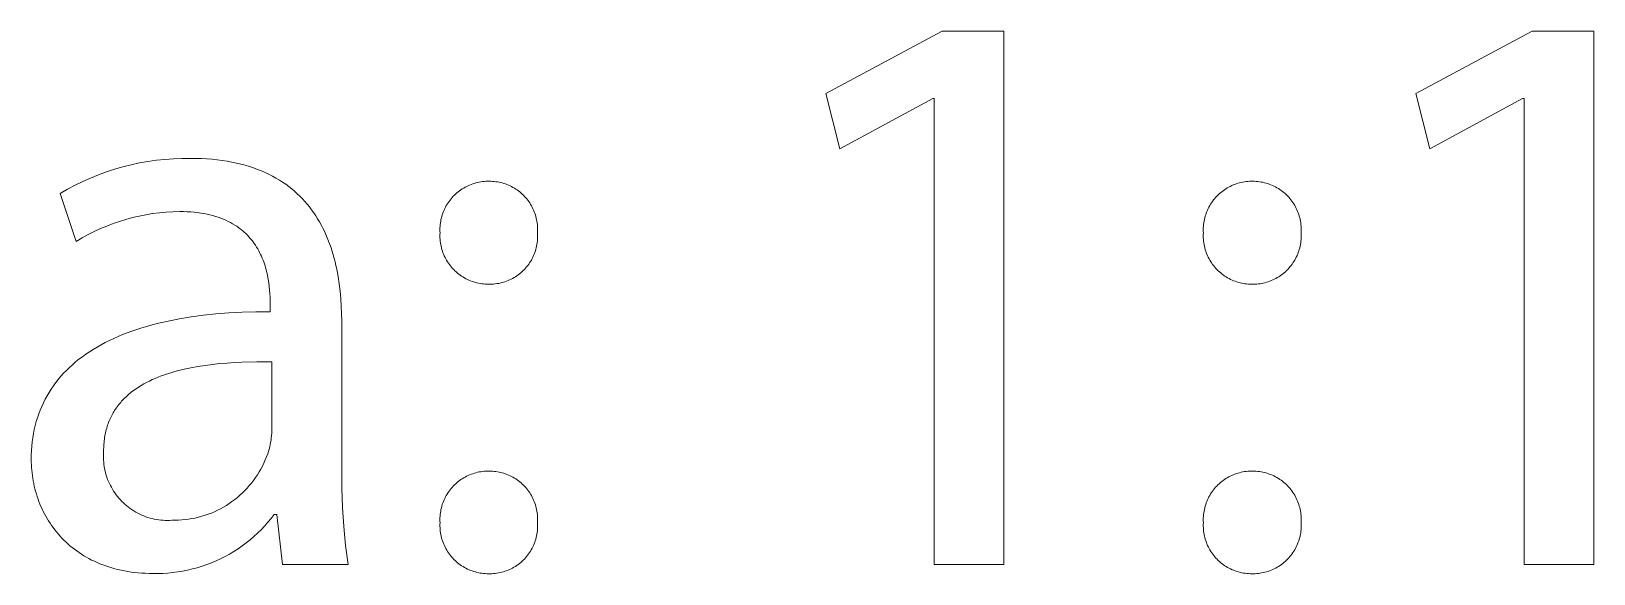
# Model space of a CAD drawing. Header units: millimetres. Extents: x 1102 to 5170, y 19 to 2862.
# Drawn here: x 4904.5 to 4982, y 195.6 to 222.5 of the extents above; entities that cross this region are included whole.
import ezdxf

# ---------------------------------------------------------------- set-up
doc = ezdxf.new("R2010")
doc.units = ezdxf.units.MM
doc.header["$MEASUREMENT"] = 0
doc.layers.add('Domyślny', color=7, linetype='Continuous', true_color=0x000000)

msp = doc.modelspace()

# ---------------------------------------------------------------- linework, layer by layer
at = {"layer": 'Domyślny', "color": 18, "lineweight": 15, "true_color": 0x000000}
for p, q in [((4943.891, 219.41), (4949.662, 222.499)), ((4949.662, 222.499), (4952.724, 222.499)), ((4952.724, 222.499), (4952.724, 196.029)), ((4973.155, 219.41), (4978.926, 222.499)), ((4978.926, 222.499), (4981.987, 222.499)), ((4981.987, 222.499), (4981.987, 196.029)), ((4944.582, 216.66), (4943.891, 219.41)), ((4973.846, 216.66), (4973.155, 219.41)), ((4949.188, 219.153), (4944.582, 216.66)), ((4949.269, 219.153), (4949.188, 219.153)), ((4949.269, 196.029), (4949.269, 219.153)), ((4978.452, 219.153), (4973.846, 216.66)), ((4978.533, 219.153), (4978.452, 219.153)), ((4978.533, 196.029), (4978.533, 219.153)), ((4908.196, 215.517), (4908.598, 215.649)), ((4908.598, 215.649), (4909.005, 215.767)), ((4909.005, 215.767), (4909.416, 215.87)), ((4909.416, 215.87), (4909.831, 215.96)), ((4909.831, 215.96), (4910.248, 216.034)), ((4910.248, 216.034), (4910.667, 216.095)), ((4910.667, 216.095), (4911.089, 216.14)), ((4911.089, 216.14), (4911.511, 216.171)), ((4911.511, 216.171), (4911.935, 216.187)), ((4911.935, 216.187), (4912.358, 216.189)), ((4912.358, 216.189), (4912.638, 216.186)), ((4912.638, 216.186), (4912.91, 216.177)), ((4912.91, 216.177), (4913.176, 216.162)), ((4913.176, 216.162), (4913.436, 216.142)), ((4913.436, 216.142), (4913.689, 216.116)), ((4913.689, 216.116), (4913.936, 216.084)), ((4913.936, 216.084), (4914.177, 216.047)), ((4914.177, 216.047), (4914.412, 216.004)), ((4914.412, 216.004), (4914.64, 215.957)), ((4914.64, 215.957), (4914.863, 215.904)), ((4914.863, 215.904), (4915.079, 215.846)), ((4915.079, 215.846), (4915.29, 215.783)), ((4915.29, 215.783), (4915.494, 215.715)), ((4915.494, 215.715), (4915.693, 215.643)), ((4915.693, 215.643), (4915.887, 215.566)), ((4915.887, 215.566), (4916.074, 215.484)), ((4906.263, 214.654), (4906.637, 214.853)), ((4906.637, 214.853), (4907.018, 215.039)), ((4907.018, 215.039), (4907.405, 215.212)), ((4907.405, 215.212), (4907.798, 215.372)), ((4907.798, 215.372), (4908.196, 215.517)), ((4916.074, 215.484), (4916.256, 215.398)), ((4916.256, 215.398), (4916.433, 215.307)), ((4916.433, 215.307), (4916.604, 215.212)), ((4916.604, 215.212), (4916.77, 215.113)), ((4916.77, 215.113), (4916.931, 215.01)), ((4916.931, 215.01), (4917.086, 214.903)), ((4917.086, 214.903), (4917.237, 214.792)), ((4917.237, 214.792), (4917.382, 214.677)), ((4925.917, 214.718), (4925.989, 214.759)), ((4925.989, 214.759), (4926.062, 214.797)), ((4926.062, 214.797), (4926.137, 214.833)), ((4926.137, 214.833), (4926.213, 214.867)), ((4926.213, 214.867), (4926.29, 214.897)), ((4926.29, 214.897), (4926.368, 214.925)), ((4926.368, 214.925), (4926.446, 214.95)), ((4926.446, 214.95), (4926.526, 214.973)), ((4926.526, 214.973), (4926.606, 214.993)), ((4926.606, 214.993), (4926.687, 215.01)), ((4926.687, 215.01), (4926.769, 215.024)), ((4926.769, 215.024), (4926.851, 215.035)), ((4926.851, 215.035), (4926.933, 215.044)), ((4926.933, 215.044), (4927.016, 215.05)), ((4927.016, 215.05), (4927.098, 215.052)), ((4927.098, 215.052), (4927.181, 215.052)), ((4927.181, 215.052), (4927.263, 215.052)), ((4927.263, 215.052), (4927.345, 215.048)), ((4927.345, 215.048), (4927.427, 215.042)), ((4927.427, 215.042), (4927.509, 215.032)), ((4927.509, 215.032), (4927.59, 215.02)), ((4927.59, 215.02), (4927.671, 215.005)), ((4927.671, 215.005), (4927.751, 214.988)), ((4927.751, 214.988), (4927.83, 214.967)), ((4927.83, 214.967), (4927.909, 214.944)), ((4927.909, 214.944), (4927.987, 214.919)), ((4927.987, 214.919), (4928.064, 214.89)), ((4928.064, 214.89), (4928.14, 214.859)), ((4928.14, 214.859), (4928.215, 214.825)), ((4928.215, 214.825), (4928.289, 214.789)), ((4928.289, 214.789), (4928.361, 214.75)), ((4928.361, 214.75), (4928.432, 214.709)), ((4963.801, 214.722), (4963.873, 214.763)), ((4963.873, 214.763), (4963.947, 214.801)), ((4963.947, 214.801), (4964.022, 214.837)), ((4964.022, 214.837), (4964.098, 214.87)), ((4964.098, 214.87), (4964.175, 214.9)), ((4964.175, 214.9), (4964.253, 214.928)), ((4964.253, 214.928), (4964.333, 214.953)), ((4964.333, 214.953), (4964.413, 214.975)), ((4964.413, 214.975), (4964.493, 214.995)), ((4964.493, 214.995), (4964.575, 215.012)), ((4964.575, 215.012), (4964.656, 215.026)), ((4964.656, 215.026), (4964.739, 215.037)), ((4964.739, 215.037), (4964.821, 215.045)), ((4964.821, 215.045), (4964.904, 215.05)), ((4964.904, 215.05), (4964.987, 215.053)), ((4964.987, 215.053), (4965.07, 215.052)), ((4965.07, 215.052), (4965.154, 215.051)), ((4965.154, 215.051), (4965.237, 215.047)), ((4965.237, 215.047), (4965.321, 215.039)), ((4965.321, 215.039), (4965.404, 215.029)), ((4965.404, 215.029), (4965.486, 215.016)), ((4965.486, 215.016), (4965.569, 215)), ((4965.569, 215), (4965.65, 214.982)), ((4965.65, 214.982), (4965.731, 214.96)), ((4965.731, 214.96), (4965.811, 214.936)), ((4965.811, 214.936), (4965.89, 214.908)), ((4965.89, 214.908), (4965.968, 214.879)), ((4965.968, 214.879), (4966.045, 214.846)), ((4966.045, 214.846), (4966.121, 214.811)), ((4966.121, 214.811), (4966.196, 214.773)), ((4966.196, 214.773), (4966.269, 214.732)), ((4905.897, 214.442), (4906.263, 214.654)), ((4906.696, 212.071), (4905.897, 214.442)), ((4917.382, 214.677), (4917.523, 214.559)), ((4917.523, 214.559), (4917.658, 214.437)), ((4917.658, 214.437), (4917.789, 214.312)), ((4917.789, 214.312), (4917.914, 214.183)), ((4917.914, 214.183), (4918.036, 214.051)), ((4918.036, 214.051), (4918.152, 213.915)), ((4925.097, 213.915), (4925.142, 213.984)), ((4925.142, 213.984), (4925.189, 214.052)), ((4925.189, 214.052), (4925.239, 214.119)), ((4925.239, 214.119), (4925.291, 214.183)), ((4925.291, 214.183), (4925.344, 214.246)), ((4925.344, 214.246), (4925.4, 214.307)), ((4925.4, 214.307), (4925.459, 214.366)), ((4925.459, 214.366), (4925.519, 214.423)), ((4925.519, 214.423), (4925.581, 214.478)), ((4925.581, 214.478), (4925.645, 214.53)), ((4925.645, 214.53), (4925.71, 214.581)), ((4925.71, 214.581), (4925.778, 214.629)), ((4925.778, 214.629), (4925.847, 214.675)), ((4925.847, 214.675), (4925.917, 214.718)), ((4928.432, 214.709), (4928.501, 214.666)), ((4928.501, 214.666), (4928.569, 214.62)), ((4928.569, 214.62), (4928.636, 214.571)), ((4928.636, 214.571), (4928.7, 214.521)), ((4928.7, 214.521), (4928.763, 214.468)), ((4928.763, 214.468), (4928.824, 214.413)), ((4928.824, 214.413), (4928.884, 214.356)), ((4928.884, 214.356), (4928.941, 214.297)), ((4928.941, 214.297), (4928.996, 214.236)), ((4928.996, 214.236), (4929.049, 214.174)), ((4929.049, 214.174), (4929.099, 214.109)), ((4929.099, 214.109), (4929.148, 214.043)), ((4929.148, 214.043), (4929.194, 213.975)), ((4929.194, 213.975), (4929.238, 213.906)), ((4962.976, 213.918), (4963.022, 213.988)), ((4963.022, 213.988), (4963.069, 214.056)), ((4963.069, 214.056), (4963.119, 214.123)), ((4963.119, 214.123), (4963.171, 214.187)), ((4963.171, 214.187), (4963.225, 214.25)), ((4963.225, 214.25), (4963.281, 214.311)), ((4963.281, 214.311), (4963.34, 214.37)), ((4963.34, 214.37), (4963.4, 214.427)), ((4963.4, 214.427), (4963.463, 214.482)), ((4963.463, 214.482), (4963.527, 214.535)), ((4963.527, 214.535), (4963.593, 214.585)), ((4963.593, 214.585), (4963.661, 214.633)), ((4963.661, 214.633), (4963.73, 214.679)), ((4963.73, 214.679), (4963.801, 214.722)), ((4966.269, 214.732), (4966.341, 214.689)), ((4966.341, 214.689), (4966.411, 214.644)), ((4966.411, 214.644), (4966.48, 214.596)), ((4966.48, 214.596), (4966.546, 214.546)), ((4966.546, 214.546), (4966.612, 214.493)), ((4966.612, 214.493), (4966.675, 214.439)), ((4966.675, 214.439), (4966.736, 214.382)), ((4966.736, 214.382), (4966.795, 214.323)), ((4966.795, 214.323), (4966.853, 214.262)), ((4966.853, 214.262), (4966.908, 214.199)), ((4966.908, 214.199), (4966.96, 214.134)), ((4966.96, 214.134), (4967.011, 214.067)), ((4967.011, 214.067), (4967.059, 213.998)), ((4967.059, 213.998), (4967.105, 213.928)), ((4909.488, 213.25), (4909.161, 213.162)), ((4909.817, 213.327), (4909.488, 213.25)), ((4910.149, 213.392), (4909.817, 213.327)), ((4910.483, 213.446), (4910.149, 213.392)), ((4910.818, 213.489), (4910.483, 213.446)), ((4911.155, 213.52), (4910.818, 213.489)), ((4911.492, 213.539), (4911.155, 213.52)), ((4911.83, 213.547), (4911.492, 213.539)), ((4912.017, 213.545), (4911.83, 213.547)), ((4912.198, 213.539), (4912.017, 213.545)), ((4912.374, 213.528), (4912.198, 213.539)), ((4912.546, 213.514), (4912.374, 213.528)), ((4912.712, 213.496), (4912.546, 213.514)), ((4912.873, 213.473), (4912.712, 213.496)), ((4913.03, 213.448), (4912.873, 213.473)), ((4913.182, 213.418), (4913.03, 213.448)), ((4913.329, 213.385), (4913.182, 213.418)), ((4913.471, 213.348), (4913.329, 213.385)), ((4913.609, 213.309), (4913.471, 213.348)), ((4913.743, 213.265), (4913.609, 213.309)), ((4913.872, 213.219), (4913.743, 213.265)), ((4913.997, 213.17), (4913.872, 213.219)), ((4918.152, 213.915), (4918.264, 213.777)), ((4918.264, 213.777), (4918.371, 213.635)), ((4918.371, 213.635), (4918.475, 213.491)), ((4918.475, 213.491), (4918.573, 213.344)), ((4918.573, 213.344), (4918.668, 213.194)), ((4924.79, 213.151), (4924.809, 213.231)), ((4924.809, 213.231), (4924.83, 213.311)), ((4924.83, 213.311), (4924.855, 213.39)), ((4924.855, 213.39), (4924.881, 213.469)), ((4924.881, 213.469), (4924.911, 213.546)), ((4924.911, 213.546), (4924.943, 213.622)), ((4924.943, 213.622), (4924.978, 213.697)), ((4924.978, 213.697), (4925.015, 213.771)), ((4925.015, 213.771), (4925.055, 213.844)), ((4925.055, 213.844), (4925.097, 213.915)), ((4929.238, 213.906), (4929.279, 213.835)), ((4929.279, 213.835), (4929.318, 213.763)), ((4929.318, 213.763), (4929.355, 213.689)), ((4929.355, 213.689), (4929.389, 213.614)), ((4929.389, 213.614), (4929.42, 213.538)), ((4929.42, 213.538), (4929.449, 213.462)), ((4929.449, 213.462), (4929.475, 213.384)), ((4929.475, 213.384), (4929.498, 213.305)), ((4929.498, 213.305), (4929.519, 213.226)), ((4929.519, 213.226), (4929.537, 213.145)), ((4962.667, 213.152), (4962.686, 213.233)), ((4962.686, 213.233), (4962.707, 213.314)), ((4962.707, 213.314), (4962.732, 213.393)), ((4962.732, 213.393), (4962.759, 213.471)), ((4962.759, 213.471), (4962.789, 213.549)), ((4962.789, 213.549), (4962.821, 213.625)), ((4962.821, 213.625), (4962.856, 213.701)), ((4962.856, 213.701), (4962.894, 213.775)), ((4962.894, 213.775), (4962.934, 213.847)), ((4962.934, 213.847), (4962.976, 213.918)), ((4967.105, 213.928), (4967.148, 213.857)), ((4967.148, 213.857), (4967.189, 213.784)), ((4967.189, 213.784), (4967.227, 213.709)), ((4967.227, 213.709), (4967.263, 213.634)), ((4967.263, 213.634), (4967.296, 213.557)), ((4967.296, 213.557), (4967.326, 213.479)), ((4967.326, 213.479), (4967.353, 213.4)), ((4967.353, 213.4), (4967.378, 213.32)), ((4967.378, 213.32), (4967.4, 213.239)), ((4967.4, 213.239), (4967.419, 213.158)), ((4907.585, 212.559), (4907.283, 212.406)), ((4907.891, 212.701), (4907.585, 212.559)), ((4908.203, 212.832), (4907.891, 212.701)), ((4908.518, 212.953), (4908.203, 212.832)), ((4908.838, 213.063), (4908.518, 212.953)), ((4909.161, 213.162), (4908.838, 213.063)), ((4914.117, 213.118), (4913.997, 213.17)), ((4914.234, 213.063), (4914.117, 213.118)), ((4914.346, 213.005), (4914.234, 213.063)), ((4914.454, 212.944), (4914.346, 213.005)), ((4914.559, 212.881), (4914.454, 212.944)), ((4914.659, 212.816), (4914.559, 212.881)), ((4914.755, 212.748), (4914.659, 212.816)), ((4914.848, 212.678), (4914.755, 212.748)), ((4914.937, 212.606), (4914.848, 212.678)), ((4915.023, 212.532), (4914.937, 212.606)), ((4915.105, 212.455), (4915.023, 212.532)), ((4915.183, 212.377), (4915.105, 212.455)), ((4918.668, 213.194), (4918.758, 213.042)), ((4918.758, 213.042), (4918.844, 212.887)), ((4918.844, 212.887), (4918.926, 212.73)), ((4918.926, 212.73), (4919.004, 212.57)), ((4919.004, 212.57), (4919.078, 212.408)), ((4924.738, 212.658), (4924.739, 212.74)), ((4924.739, 212.575), (4924.738, 212.658)), ((4924.739, 212.74), (4924.744, 212.823)), ((4924.743, 212.492), (4924.739, 212.575)), ((4924.739, 212.409), (4924.743, 212.492)), ((4924.744, 212.823), (4924.751, 212.905)), ((4924.751, 212.905), (4924.761, 212.988)), ((4924.761, 212.988), (4924.775, 213.069)), ((4924.775, 213.069), (4924.79, 213.151)), ((4929.537, 213.145), (4929.552, 213.065)), ((4929.552, 213.065), (4929.564, 212.984)), ((4929.564, 212.984), (4929.574, 212.902)), ((4929.574, 212.902), (4929.58, 212.82)), ((4929.584, 212.574), (4929.579, 212.492)), ((4929.579, 212.492), (4929.584, 212.41)), ((4929.58, 212.82), (4929.584, 212.738)), ((4929.584, 212.738), (4929.585, 212.656)), ((4929.585, 212.656), (4929.584, 212.574)), ((4962.613, 212.658), (4962.615, 212.741)), ((4962.614, 212.575), (4962.613, 212.658)), ((4962.618, 212.492), (4962.614, 212.575)), ((4962.614, 212.409), (4962.618, 212.492)), ((4962.615, 212.741), (4962.62, 212.824)), ((4962.62, 212.824), (4962.627, 212.907)), ((4962.627, 212.907), (4962.638, 212.989)), ((4962.638, 212.989), (4962.651, 213.071)), ((4962.651, 213.071), (4962.667, 213.152)), ((4967.419, 213.158), (4967.435, 213.075)), ((4967.435, 213.075), (4967.449, 212.993)), ((4967.449, 212.993), (4967.459, 212.91)), ((4967.459, 212.91), (4967.467, 212.827)), ((4967.467, 212.827), (4967.471, 212.743)), ((4967.472, 212.576), (4967.468, 212.492)), ((4967.468, 212.492), (4967.472, 212.409)), ((4967.471, 212.743), (4967.473, 212.659)), ((4967.473, 212.659), (4967.472, 212.576)), ((4906.986, 212.244), (4906.696, 212.071)), ((4907.283, 212.406), (4906.986, 212.244)), ((4915.259, 212.297), (4915.183, 212.377)), ((4915.33, 212.216), (4915.259, 212.297)), ((4915.399, 212.132), (4915.33, 212.216)), ((4915.464, 212.048), (4915.399, 212.132)), ((4915.527, 211.962), (4915.464, 212.048)), ((4915.586, 211.874), (4915.527, 211.962)), ((4915.642, 211.786), (4915.586, 211.874)), ((4915.696, 211.696), (4915.642, 211.786)), ((4915.746, 211.606), (4915.696, 211.696)), ((4919.078, 212.408), (4919.148, 212.244)), ((4919.148, 212.244), (4919.215, 212.078)), ((4919.215, 212.078), (4919.278, 211.91)), ((4919.278, 211.91), (4919.337, 211.741)), ((4919.337, 211.741), (4919.392, 211.569)), ((4924.738, 212.325), (4924.739, 212.409)), ((4924.741, 212.241), (4924.738, 212.325)), ((4924.746, 212.158), (4924.741, 212.241)), ((4924.754, 212.074), (4924.746, 212.158)), ((4924.765, 211.992), (4924.754, 212.074)), ((4924.778, 211.909), (4924.765, 211.992)), ((4924.795, 211.827), (4924.778, 211.909)), ((4924.815, 211.746), (4924.795, 211.827)), ((4924.837, 211.665), (4924.815, 211.746)), ((4924.862, 211.585), (4924.837, 211.665)), ((4929.497, 211.675), (4929.473, 211.596)), ((4929.518, 211.755), (4929.497, 211.675)), ((4929.536, 211.836), (4929.518, 211.755)), ((4929.551, 211.917), (4929.536, 211.836)), ((4929.564, 211.998), (4929.551, 211.917)), ((4929.574, 212.08), (4929.564, 211.998)), ((4929.58, 212.162), (4929.574, 212.08)), ((4929.584, 212.245), (4929.58, 212.162)), ((4929.584, 212.41), (4929.585, 212.327)), ((4929.585, 212.327), (4929.584, 212.245)), ((4962.614, 212.325), (4962.614, 212.409)), ((4962.616, 212.242), (4962.614, 212.325)), ((4962.621, 212.159), (4962.616, 212.242)), ((4962.628, 212.076), (4962.621, 212.159)), ((4962.639, 211.993), (4962.628, 212.076)), ((4962.653, 211.911), (4962.639, 211.993)), ((4962.669, 211.829), (4962.653, 211.911)), ((4962.689, 211.748), (4962.669, 211.829)), ((4962.711, 211.667), (4962.689, 211.748)), ((4962.736, 211.588), (4962.711, 211.667)), ((4967.379, 211.673), (4967.354, 211.593)), ((4967.4, 211.753), (4967.379, 211.673)), ((4967.419, 211.833), (4967.4, 211.753)), ((4967.435, 211.914), (4967.419, 211.833)), ((4967.448, 211.996), (4967.435, 211.914)), ((4967.459, 212.078), (4967.448, 211.996)), ((4967.466, 212.161), (4967.459, 212.078)), ((4967.471, 212.244), (4967.466, 212.161)), ((4967.473, 212.327), (4967.471, 212.244)), ((4967.472, 212.409), (4967.473, 212.327)), ((4915.794, 211.514), (4915.746, 211.606)), ((4915.839, 211.422), (4915.794, 211.514)), ((4915.882, 211.329), (4915.839, 211.422)), ((4915.922, 211.235), (4915.882, 211.329)), ((4915.96, 211.141), (4915.922, 211.235)), ((4915.995, 211.046), (4915.96, 211.141)), ((4916.028, 210.952), (4915.995, 211.046)), ((4916.059, 210.857), (4916.028, 210.952)), ((4919.392, 211.569), (4919.444, 211.396)), ((4919.444, 211.396), (4919.493, 211.222)), ((4919.493, 211.222), (4919.538, 211.046)), ((4919.538, 211.046), (4919.58, 210.868)), ((4924.89, 211.506), (4924.862, 211.585)), ((4924.92, 211.428), (4924.89, 211.506)), ((4924.954, 211.352), (4924.92, 211.428)), ((4924.99, 211.276), (4924.954, 211.352)), ((4925.028, 211.202), (4924.99, 211.276)), ((4925.069, 211.129), (4925.028, 211.202)), ((4925.113, 211.058), (4925.069, 211.129)), ((4925.159, 210.988), (4925.113, 211.058)), ((4925.208, 210.92), (4925.159, 210.988)), ((4925.259, 210.853), (4925.208, 210.92)), ((4929.142, 210.935), (4929.092, 210.869)), ((4929.188, 211.003), (4929.142, 210.935)), ((4929.233, 211.073), (4929.188, 211.003)), ((4929.275, 211.144), (4929.233, 211.073)), ((4929.315, 211.216), (4929.275, 211.144)), ((4929.352, 211.29), (4929.315, 211.216)), ((4929.386, 211.365), (4929.352, 211.29)), ((4929.418, 211.441), (4929.386, 211.365)), ((4929.447, 211.518), (4929.418, 211.441)), ((4929.473, 211.596), (4929.447, 211.518)), ((4962.763, 211.509), (4962.736, 211.588)), ((4962.794, 211.431), (4962.763, 211.509)), ((4962.827, 211.355), (4962.794, 211.431)), ((4962.862, 211.279), (4962.827, 211.355)), ((4962.901, 211.205), (4962.862, 211.279)), ((4962.941, 211.133), (4962.901, 211.205)), ((4962.985, 211.061), (4962.941, 211.133)), ((4963.031, 210.992), (4962.985, 211.061)), ((4963.079, 210.924), (4963.031, 210.992)), ((4963.129, 210.857), (4963.079, 210.924)), ((4967.016, 210.932), (4966.966, 210.866)), ((4967.064, 211), (4967.016, 210.932)), ((4967.109, 211.069), (4967.064, 211)), ((4967.152, 211.14), (4967.109, 211.069)), ((4967.192, 211.213), (4967.152, 211.14)), ((4967.23, 211.286), (4967.192, 211.213)), ((4967.265, 211.362), (4967.23, 211.286)), ((4967.297, 211.438), (4967.265, 211.362)), ((4967.327, 211.515), (4967.297, 211.438)), ((4967.354, 211.593), (4967.327, 211.515)), ((4916.087, 210.761), (4916.059, 210.857)), ((4916.114, 210.666), (4916.087, 210.761)), ((4916.138, 210.571), (4916.114, 210.666)), ((4916.161, 210.476), (4916.138, 210.571)), ((4916.181, 210.381), (4916.161, 210.476)), ((4916.217, 210.193), (4916.181, 210.381)), ((4916.246, 210.007), (4916.217, 210.193)), ((4919.58, 210.868), (4919.619, 210.69)), ((4919.619, 210.69), (4919.655, 210.51)), ((4919.655, 210.51), (4919.687, 210.329)), ((4919.687, 210.329), (4919.743, 209.965)), ((4925.312, 210.789), (4925.259, 210.853)), ((4925.367, 210.726), (4925.312, 210.789)), ((4925.425, 210.665), (4925.367, 210.726)), ((4925.484, 210.606), (4925.425, 210.665)), ((4925.546, 210.55), (4925.484, 210.606)), ((4925.609, 210.495), (4925.546, 210.55)), ((4925.675, 210.443), (4925.609, 210.495)), ((4925.742, 210.393), (4925.675, 210.443)), ((4925.811, 210.346), (4925.742, 210.393)), ((4925.881, 210.301), (4925.811, 210.346)), ((4925.953, 210.258), (4925.881, 210.301)), ((4926.027, 210.218), (4925.953, 210.258)), ((4926.102, 210.181), (4926.027, 210.218)), ((4926.178, 210.146), (4926.102, 210.181)), ((4926.255, 210.114), (4926.178, 210.146)), ((4926.333, 210.084), (4926.255, 210.114)), ((4928.121, 210.125), (4928.044, 210.095)), ((4928.196, 210.158), (4928.121, 210.125)), ((4928.271, 210.193), (4928.196, 210.158)), ((4928.344, 210.231), (4928.271, 210.193)), ((4928.416, 210.272), (4928.344, 210.231)), ((4928.486, 210.315), (4928.416, 210.272)), ((4928.555, 210.361), (4928.486, 210.315)), ((4928.622, 210.408), (4928.555, 210.361)), ((4928.688, 210.459), (4928.622, 210.408)), ((4928.752, 210.511), (4928.688, 210.459)), ((4928.813, 210.566), (4928.752, 210.511)), ((4928.873, 210.622), (4928.813, 210.566)), ((4928.931, 210.681), (4928.873, 210.622)), ((4928.987, 210.742), (4928.931, 210.681)), ((4929.041, 210.804), (4928.987, 210.742)), ((4929.092, 210.869), (4929.041, 210.804)), ((4963.182, 210.793), (4963.129, 210.857)), ((4963.237, 210.73), (4963.182, 210.793)), ((4963.294, 210.669), (4963.237, 210.73)), ((4963.354, 210.611), (4963.294, 210.669)), ((4963.415, 210.554), (4963.354, 210.611)), ((4963.478, 210.5), (4963.415, 210.554)), ((4963.543, 210.447), (4963.478, 210.5)), ((4963.61, 210.397), (4963.543, 210.447)), ((4963.678, 210.35), (4963.61, 210.397)), ((4963.749, 210.305), (4963.678, 210.35)), ((4963.82, 210.262), (4963.749, 210.305)), ((4963.893, 210.222), (4963.82, 210.262)), ((4963.968, 210.184), (4963.893, 210.222)), ((4964.043, 210.149), (4963.968, 210.184)), ((4964.12, 210.117), (4964.043, 210.149)), ((4964.198, 210.087), (4964.12, 210.117)), ((4965.987, 210.123), (4965.91, 210.093)), ((4966.063, 210.156), (4965.987, 210.123)), ((4966.138, 210.191), (4966.063, 210.156)), ((4966.212, 210.229), (4966.138, 210.191)), ((4966.284, 210.27), (4966.212, 210.229)), ((4966.355, 210.313), (4966.284, 210.27)), ((4966.424, 210.358), (4966.355, 210.313)), ((4966.492, 210.406), (4966.424, 210.358)), ((4966.558, 210.456), (4966.492, 210.406)), ((4966.622, 210.508), (4966.558, 210.456)), ((4966.685, 210.563), (4966.622, 210.508)), ((4966.745, 210.619), (4966.685, 210.563)), ((4966.804, 210.678), (4966.745, 210.619)), ((4966.86, 210.739), (4966.804, 210.678)), ((4966.914, 210.801), (4966.86, 210.739)), ((4966.966, 210.866), (4966.914, 210.801)), ((4916.269, 209.824), (4916.246, 210.007)), ((4916.287, 209.645), (4916.269, 209.824)), ((4916.3, 209.471), (4916.287, 209.645)), ((4916.308, 209.301), (4916.3, 209.471)), ((4919.743, 209.965), (4919.788, 209.598)), ((4919.788, 209.598), (4919.822, 209.228)), ((4926.413, 210.058), (4926.333, 210.084)), ((4926.493, 210.034), (4926.413, 210.058)), ((4926.574, 210.013), (4926.493, 210.034)), ((4926.655, 209.994), (4926.574, 210.013)), ((4926.738, 209.979), (4926.655, 209.994)), ((4926.82, 209.966), (4926.738, 209.979)), ((4926.904, 209.957), (4926.82, 209.966)), ((4926.987, 209.95), (4926.904, 209.957)), ((4927.071, 209.946), (4926.987, 209.95)), ((4927.154, 209.945), (4927.071, 209.946)), ((4927.237, 209.945), (4927.154, 209.945)), ((4927.319, 209.947), (4927.237, 209.945)), ((4927.402, 209.952), (4927.319, 209.947)), ((4927.484, 209.96), (4927.402, 209.952)), ((4927.565, 209.971), (4927.484, 209.96)), ((4927.647, 209.985), (4927.565, 209.971)), ((4927.728, 210.001), (4927.647, 209.985)), ((4927.808, 210.02), (4927.728, 210.001)), ((4927.887, 210.042), (4927.808, 210.02)), ((4927.966, 210.067), (4927.887, 210.042)), ((4928.044, 210.095), (4927.966, 210.067)), ((4964.277, 210.06), (4964.198, 210.087)), ((4964.357, 210.036), (4964.277, 210.06)), ((4964.438, 210.015), (4964.357, 210.036)), ((4964.519, 209.996), (4964.438, 210.015)), ((4964.601, 209.981), (4964.519, 209.996)), ((4964.683, 209.968), (4964.601, 209.981)), ((4964.766, 209.958), (4964.683, 209.968)), ((4964.849, 209.951), (4964.766, 209.958)), ((4964.933, 209.947), (4964.849, 209.951)), ((4965.016, 209.945), (4964.933, 209.947)), ((4965.099, 209.945), (4965.016, 209.945)), ((4965.182, 209.947), (4965.099, 209.945)), ((4965.264, 209.952), (4965.182, 209.947)), ((4965.347, 209.96), (4965.264, 209.952)), ((4965.429, 209.97), (4965.347, 209.96)), ((4965.511, 209.984), (4965.429, 209.97)), ((4965.592, 210), (4965.511, 209.984)), ((4965.673, 210.019), (4965.592, 210)), ((4965.753, 210.041), (4965.673, 210.019)), ((4965.832, 210.066), (4965.753, 210.041)), ((4965.91, 210.093), (4965.832, 210.066)), ((4914.266, 208.518), (4914.929, 208.552)), ((4914.929, 208.552), (4915.611, 208.572)), ((4915.611, 208.572), (4916.314, 208.576)), ((4916.313, 209.138), (4916.308, 209.301)), ((4916.314, 208.982), (4916.313, 209.138)), ((4916.314, 208.576), (4916.314, 208.982)), ((4919.822, 209.228), (4919.845, 208.858)), ((4919.845, 208.858), (4919.859, 208.486)), ((4909.7, 207.697), (4909.946, 207.776)), ((4909.946, 207.776), (4910.197, 207.852)), ((4910.197, 207.852), (4910.454, 207.923)), ((4910.454, 207.923), (4910.716, 207.991)), ((4910.716, 207.991), (4911.256, 208.116)), ((4911.256, 208.116), (4911.817, 208.227)), ((4911.817, 208.227), (4912.398, 208.322)), ((4912.398, 208.322), (4913, 208.402)), ((4913, 208.402), (4913.623, 208.468)), ((4913.623, 208.468), (4914.266, 208.518)), ((4919.859, 208.486), (4919.863, 208.115)), ((4919.863, 208.115), (4919.863, 200.746)), ((4907.926, 206.936), (4908.129, 207.043)), ((4908.129, 207.043), (4908.337, 207.148)), ((4908.337, 207.148), (4908.55, 207.248)), ((4908.55, 207.248), (4908.769, 207.345)), ((4908.769, 207.345), (4908.994, 207.439)), ((4908.994, 207.439), (4909.224, 207.529)), ((4909.224, 207.529), (4909.459, 207.615)), ((4909.459, 207.615), (4909.7, 207.697)), ((4906.827, 206.216), (4906.996, 206.344)), ((4906.996, 206.344), (4907.171, 206.47)), ((4907.171, 206.47), (4907.351, 206.591)), ((4907.351, 206.591), (4907.537, 206.71)), ((4907.537, 206.71), (4907.729, 206.824)), ((4907.729, 206.824), (4907.926, 206.936)), ((4905.932, 205.371), (4906.067, 205.52)), ((4906.067, 205.52), (4906.207, 205.666)), ((4906.207, 205.666), (4906.354, 205.809)), ((4906.354, 205.809), (4906.506, 205.948)), ((4906.506, 205.948), (4906.664, 206.083)), ((4906.664, 206.083), (4906.827, 206.216)), ((4911.065, 205.446), (4910.911, 205.39)), ((4911.222, 205.499), (4911.065, 205.446)), ((4911.381, 205.549), (4911.222, 205.499)), ((4911.543, 205.597), (4911.381, 205.549)), ((4911.706, 205.642), (4911.543, 205.597)), ((4912.04, 205.725), (4911.706, 205.642)), ((4912.382, 205.798), (4912.04, 205.725)), ((4912.731, 205.861), (4912.382, 205.798)), ((4913.086, 205.916), (4912.731, 205.861)), ((4913.446, 205.963), (4913.086, 205.916)), ((4913.809, 206.001), (4913.446, 205.963)), ((4914.176, 206.032), (4913.809, 206.001)), ((4914.546, 206.056), (4914.176, 206.032)), ((4914.917, 206.073), (4914.546, 206.056)), ((4915.659, 206.089), (4914.917, 206.073)), ((4916.395, 206.083), (4915.659, 206.089)), ((4916.395, 202.669), (4916.395, 206.083)), ((4905.344, 204.573), (4905.45, 204.74)), ((4905.45, 204.74), (4905.562, 204.902)), ((4905.562, 204.902), (4905.679, 205.062)), ((4905.679, 205.062), (4905.803, 205.218)), ((4905.803, 205.218), (4905.932, 205.371)), ((4909.662, 204.755), (4909.541, 204.669)), ((4909.787, 204.838), (4909.662, 204.755)), ((4909.916, 204.918), (4909.787, 204.838)), ((4910.049, 204.994), (4909.916, 204.918)), ((4910.185, 205.068), (4910.049, 204.994)), ((4910.324, 205.138), (4910.185, 205.068)), ((4910.466, 205.206), (4910.324, 205.138)), ((4910.611, 205.27), (4910.466, 205.206)), ((4910.76, 205.331), (4910.611, 205.27)), ((4910.911, 205.39), (4910.76, 205.331)), ((4904.98, 203.875), (4905.062, 204.055)), ((4905.062, 204.055), (4905.15, 204.231)), ((4905.15, 204.231), (4905.244, 204.404)), ((4905.244, 204.404), (4905.344, 204.573)), ((4908.762, 203.912), (4908.719, 203.854)), ((4908.806, 203.969), (4908.762, 203.912)), ((4908.851, 204.024), (4908.806, 203.969)), ((4908.898, 204.079), (4908.851, 204.024)), ((4908.945, 204.133), (4908.898, 204.079)), ((4908.994, 204.187), (4908.945, 204.133)), ((4909.044, 204.239), (4908.994, 204.187)), ((4909.095, 204.29), (4909.044, 204.239)), ((4909.147, 204.34), (4909.095, 204.29)), ((4909.2, 204.39), (4909.147, 204.34)), ((4909.254, 204.439), (4909.2, 204.39)), ((4909.31, 204.486), (4909.254, 204.439)), ((4909.366, 204.533), (4909.31, 204.486)), ((4909.423, 204.579), (4909.366, 204.533)), ((4909.541, 204.669), (4909.423, 204.579)), ((4904.658, 202.929), (4904.71, 203.125)), ((4904.71, 203.125), (4904.769, 203.317)), ((4904.769, 203.317), (4904.833, 203.506)), ((4904.833, 203.506), (4904.903, 203.692)), ((4904.903, 203.692), (4904.98, 203.875)), ((4908.328, 203.155), (4908.3, 203.086)), ((4908.357, 203.224), (4908.328, 203.155)), ((4908.387, 203.291), (4908.357, 203.224)), ((4908.419, 203.358), (4908.387, 203.291)), ((4908.452, 203.423), (4908.419, 203.358)), ((4908.486, 203.488), (4908.452, 203.423)), ((4908.522, 203.551), (4908.486, 203.488)), ((4908.559, 203.614), (4908.522, 203.551)), ((4908.597, 203.675), (4908.559, 203.614)), ((4908.636, 203.736), (4908.597, 203.675)), ((4908.677, 203.795), (4908.636, 203.736)), ((4908.719, 203.854), (4908.677, 203.795)), ((4904.538, 202.322), (4904.572, 202.527)), ((4904.572, 202.527), (4904.612, 202.73)), ((4904.612, 202.73), (4904.658, 202.929)), ((4908.115, 202.414), (4908.101, 202.334)), ((4908.13, 202.493), (4908.115, 202.414)), ((4908.146, 202.57), (4908.13, 202.493)), ((4908.164, 202.647), (4908.146, 202.57)), ((4908.183, 202.723), (4908.164, 202.647)), ((4908.203, 202.798), (4908.183, 202.723)), ((4908.226, 202.871), (4908.203, 202.798)), ((4908.249, 202.944), (4908.226, 202.871)), ((4908.274, 203.015), (4908.249, 202.944)), ((4908.3, 203.086), (4908.274, 203.015)), ((4916.372, 202.322), (4916.384, 202.438)), ((4916.384, 202.438), (4916.391, 202.553)), ((4916.391, 202.553), (4916.395, 202.669)), ((4904.464, 201.468), (4904.473, 201.686)), ((4904.473, 201.686), (4904.489, 201.901)), ((4904.489, 201.901), (4904.51, 202.113)), ((4904.51, 202.113), (4904.538, 202.322)), ((4908.051, 201.653), (4908.044, 201.544)), ((4908.054, 201.83), (4908.051, 201.742)), ((4908.051, 201.742), (4908.051, 201.653)), ((4908.058, 201.917), (4908.054, 201.83)), ((4908.063, 202.002), (4908.058, 201.917)), ((4908.071, 202.087), (4908.063, 202.002)), ((4908.079, 202.17), (4908.071, 202.087)), ((4908.09, 202.252), (4908.079, 202.17)), ((4908.101, 202.334), (4908.09, 202.252)), ((4916.192, 201.531), (4916.229, 201.642)), ((4916.229, 201.642), (4916.262, 201.753)), ((4916.262, 201.753), (4916.291, 201.865)), ((4916.291, 201.865), (4916.317, 201.978)), ((4916.317, 201.978), (4916.339, 202.092)), ((4916.339, 202.092), (4916.358, 202.207)), ((4916.358, 202.207), (4916.372, 202.322)), ((4904.461, 201.247), (4904.464, 201.468)), ((4904.462, 201.113), (4904.461, 201.247)), ((4904.467, 200.979), (4904.462, 201.113)), ((4904.474, 200.846), (4904.467, 200.979)), ((4904.485, 200.712), (4904.474, 200.846)), ((4908.044, 201.544), (4908.04, 201.435)), ((4908.04, 201.435), (4908.041, 201.326)), ((4908.041, 201.326), (4908.045, 201.216)), ((4908.045, 201.216), (4908.054, 201.107)), ((4908.054, 201.107), (4908.065, 200.999)), ((4908.065, 200.999), (4908.081, 200.89)), ((4908.081, 200.89), (4908.1, 200.783)), ((4915.852, 200.768), (4915.931, 200.916)), ((4915.931, 200.916), (4916.004, 201.066)), ((4916.004, 201.066), (4916.072, 201.219)), ((4916.072, 201.219), (4916.135, 201.374)), ((4916.135, 201.374), (4916.192, 201.531)), ((4904.498, 200.579), (4904.485, 200.712)), ((4904.515, 200.447), (4904.498, 200.579)), ((4904.534, 200.315), (4904.515, 200.447)), ((4904.556, 200.183), (4904.534, 200.315)), ((4904.582, 200.052), (4904.556, 200.183)), ((4904.61, 199.922), (4904.582, 200.052)), ((4908.1, 200.783), (4908.123, 200.676)), ((4908.123, 200.676), (4908.15, 200.57)), ((4908.15, 200.57), (4908.18, 200.465)), ((4908.18, 200.465), (4908.214, 200.361)), ((4908.214, 200.361), (4908.252, 200.258)), ((4908.252, 200.258), (4908.293, 200.157)), ((4908.293, 200.157), (4908.337, 200.057)), ((4908.337, 200.057), (4908.385, 199.958)), ((4915.281, 199.944), (4915.388, 200.073)), ((4915.388, 200.073), (4915.49, 200.206)), ((4915.49, 200.206), (4915.588, 200.341)), ((4915.588, 200.341), (4915.681, 200.481)), ((4915.681, 200.481), (4915.769, 200.623)), ((4915.769, 200.623), (4915.852, 200.768)), ((4919.863, 200.746), (4919.864, 199.8)), ((4925.459, 199.979), (4925.519, 200.036)), ((4925.519, 200.036), (4925.581, 200.091)), ((4925.581, 200.091), (4925.645, 200.144)), ((4925.645, 200.144), (4925.71, 200.194)), ((4925.71, 200.194), (4925.778, 200.242)), ((4925.778, 200.242), (4925.847, 200.288)), ((4925.847, 200.288), (4925.917, 200.331)), ((4925.917, 200.331), (4925.989, 200.372)), ((4925.989, 200.372), (4926.062, 200.411)), ((4926.062, 200.411), (4926.137, 200.447)), ((4926.137, 200.447), (4926.213, 200.48)), ((4926.213, 200.48), (4926.29, 200.51)), ((4926.29, 200.51), (4926.368, 200.538)), ((4926.368, 200.538), (4926.446, 200.564)), ((4926.446, 200.564), (4926.526, 200.586)), ((4926.526, 200.586), (4926.606, 200.606)), ((4926.606, 200.606), (4926.687, 200.623)), ((4926.687, 200.623), (4926.769, 200.637)), ((4926.769, 200.637), (4926.851, 200.649)), ((4926.851, 200.649), (4926.933, 200.657)), ((4926.933, 200.657), (4927.016, 200.663)), ((4927.016, 200.663), (4927.098, 200.666)), ((4927.098, 200.666), (4927.181, 200.666)), ((4927.181, 200.666), (4927.263, 200.665)), ((4927.263, 200.665), (4927.345, 200.661)), ((4927.345, 200.661), (4927.427, 200.655)), ((4927.427, 200.655), (4927.509, 200.646)), ((4927.509, 200.646), (4927.59, 200.634)), ((4927.59, 200.634), (4927.671, 200.619)), ((4927.671, 200.619), (4927.751, 200.601)), ((4927.751, 200.601), (4927.83, 200.581)), ((4927.83, 200.581), (4927.909, 200.558)), ((4927.909, 200.558), (4927.987, 200.532)), ((4927.987, 200.532), (4928.064, 200.503)), ((4928.064, 200.503), (4928.14, 200.472)), ((4928.14, 200.472), (4928.215, 200.439)), ((4928.215, 200.439), (4928.289, 200.402)), ((4928.289, 200.402), (4928.361, 200.364)), ((4928.361, 200.364), (4928.432, 200.323)), ((4928.432, 200.323), (4928.501, 200.279)), ((4928.501, 200.279), (4928.569, 200.233)), ((4928.569, 200.233), (4928.636, 200.185)), ((4928.636, 200.185), (4928.7, 200.134)), ((4928.7, 200.134), (4928.763, 200.081)), ((4928.763, 200.081), (4928.824, 200.026)), ((4928.824, 200.026), (4928.884, 199.97)), ((4963.34, 199.984), (4963.4, 200.04)), ((4963.4, 200.04), (4963.463, 200.095)), ((4963.463, 200.095), (4963.527, 200.148)), ((4963.527, 200.148), (4963.593, 200.198)), ((4963.593, 200.198), (4963.661, 200.246)), ((4963.661, 200.246), (4963.73, 200.292)), ((4963.73, 200.292), (4963.801, 200.335)), ((4963.801, 200.335), (4963.873, 200.376)), ((4963.873, 200.376), (4963.947, 200.414)), ((4963.947, 200.414), (4964.022, 200.45)), ((4964.022, 200.45), (4964.098, 200.483)), ((4964.098, 200.483), (4964.175, 200.514)), ((4964.175, 200.514), (4964.253, 200.541)), ((4964.253, 200.541), (4964.333, 200.566)), ((4964.333, 200.566), (4964.413, 200.589)), ((4964.413, 200.589), (4964.493, 200.608)), ((4964.493, 200.608), (4964.575, 200.625)), ((4964.575, 200.625), (4964.656, 200.639)), ((4964.656, 200.639), (4964.739, 200.65)), ((4964.739, 200.65), (4964.821, 200.658)), ((4964.821, 200.658), (4964.904, 200.664)), ((4964.904, 200.664), (4964.987, 200.666)), ((4964.987, 200.666), (4965.07, 200.666)), ((4965.07, 200.666), (4965.154, 200.664)), ((4965.154, 200.664), (4965.237, 200.66)), ((4965.237, 200.66), (4965.321, 200.653)), ((4965.321, 200.653), (4965.404, 200.643)), ((4965.404, 200.643), (4965.486, 200.63)), ((4965.486, 200.63), (4965.569, 200.614)), ((4965.569, 200.614), (4965.65, 200.595)), ((4965.65, 200.595), (4965.731, 200.573)), ((4965.731, 200.573), (4965.811, 200.549)), ((4965.811, 200.549), (4965.89, 200.522)), ((4965.89, 200.522), (4965.968, 200.492)), ((4965.968, 200.492), (4966.045, 200.459)), ((4966.045, 200.459), (4966.121, 200.424)), ((4966.121, 200.424), (4966.196, 200.386)), ((4966.196, 200.386), (4966.269, 200.346)), ((4966.269, 200.346), (4966.341, 200.303)), ((4966.341, 200.303), (4966.411, 200.257)), ((4966.411, 200.257), (4966.48, 200.209)), ((4966.48, 200.209), (4966.546, 200.159)), ((4966.546, 200.159), (4966.612, 200.107)), ((4966.612, 200.107), (4966.675, 200.052)), ((4966.675, 200.052), (4966.736, 199.995)), ((4904.641, 199.792), (4904.61, 199.922)), ((4904.676, 199.663), (4904.641, 199.792)), ((4904.713, 199.535), (4904.676, 199.663)), ((4904.753, 199.408), (4904.713, 199.535)), ((4904.796, 199.282), (4904.753, 199.408)), ((4904.843, 199.156), (4904.796, 199.282)), ((4908.385, 199.958), (4908.436, 199.862)), ((4908.436, 199.862), (4908.49, 199.767)), ((4908.49, 199.767), (4908.548, 199.674)), ((4908.548, 199.674), (4908.609, 199.583)), ((4908.609, 199.583), (4908.673, 199.494)), ((4908.673, 199.494), (4908.74, 199.408)), ((4908.74, 199.408), (4908.81, 199.324)), ((4908.81, 199.324), (4908.883, 199.242)), ((4914.421, 199.153), (4914.555, 199.253)), ((4914.555, 199.253), (4914.686, 199.358)), ((4914.686, 199.358), (4914.813, 199.467)), ((4914.813, 199.467), (4914.936, 199.58)), ((4914.936, 199.58), (4915.055, 199.697)), ((4915.055, 199.697), (4915.17, 199.819)), ((4915.17, 199.819), (4915.281, 199.944)), ((4919.864, 199.8), (4919.897, 198.854)), ((4924.943, 199.236), (4924.978, 199.311)), ((4924.978, 199.311), (4925.015, 199.384)), ((4925.015, 199.384), (4925.055, 199.457)), ((4925.055, 199.457), (4925.097, 199.528)), ((4925.097, 199.528), (4925.142, 199.598)), ((4925.142, 199.598), (4925.189, 199.666)), ((4925.189, 199.666), (4925.239, 199.732)), ((4925.239, 199.732), (4925.291, 199.797)), ((4925.291, 199.797), (4925.344, 199.86)), ((4925.344, 199.86), (4925.4, 199.92)), ((4925.4, 199.92), (4925.459, 199.979)), ((4928.884, 199.97), (4928.941, 199.911)), ((4928.941, 199.911), (4928.996, 199.85)), ((4928.996, 199.85), (4929.049, 199.787)), ((4929.049, 199.787), (4929.099, 199.723)), ((4929.099, 199.723), (4929.148, 199.656)), ((4929.148, 199.656), (4929.194, 199.588)), ((4929.194, 199.588), (4929.238, 199.519)), ((4929.238, 199.519), (4929.279, 199.448)), ((4929.279, 199.448), (4929.318, 199.376)), ((4929.318, 199.376), (4929.355, 199.302)), ((4929.355, 199.302), (4929.389, 199.228)), ((4962.821, 199.239), (4962.856, 199.314)), ((4962.856, 199.314), (4962.894, 199.388)), ((4962.894, 199.388), (4962.934, 199.461)), ((4962.934, 199.461), (4962.976, 199.532)), ((4962.976, 199.532), (4963.022, 199.602)), ((4963.022, 199.602), (4963.069, 199.67)), ((4963.069, 199.67), (4963.119, 199.736)), ((4963.119, 199.736), (4963.171, 199.801)), ((4963.171, 199.801), (4963.225, 199.864)), ((4963.225, 199.864), (4963.281, 199.925)), ((4963.281, 199.925), (4963.34, 199.984)), ((4966.736, 199.995), (4966.795, 199.936)), ((4966.795, 199.936), (4966.853, 199.875)), ((4966.853, 199.875), (4966.908, 199.812)), ((4966.908, 199.812), (4966.96, 199.747)), ((4966.96, 199.747), (4967.011, 199.68)), ((4967.011, 199.68), (4967.059, 199.612)), ((4967.059, 199.612), (4967.105, 199.542)), ((4967.105, 199.542), (4967.148, 199.47)), ((4967.148, 199.47), (4967.189, 199.397)), ((4967.189, 199.397), (4967.227, 199.323)), ((4967.227, 199.323), (4967.263, 199.247)), ((4967.263, 199.247), (4967.296, 199.17)), ((4904.892, 199.032), (4904.843, 199.156)), ((4904.944, 198.909), (4904.892, 199.032)), ((4904.999, 198.788), (4904.944, 198.909)), ((4905.057, 198.667), (4904.999, 198.788)), ((4905.118, 198.548), (4905.057, 198.667)), ((4905.181, 198.43), (4905.118, 198.548)), ((4908.883, 199.242), (4908.958, 199.163)), ((4908.958, 199.163), (4909.036, 199.087)), ((4909.036, 199.087), (4909.117, 199.013)), ((4909.117, 199.013), (4909.2, 198.942)), ((4909.2, 198.942), (4909.286, 198.874)), ((4909.286, 198.874), (4909.374, 198.809)), ((4909.374, 198.809), (4909.464, 198.747)), ((4909.464, 198.747), (4909.556, 198.688)), ((4909.556, 198.688), (4909.65, 198.633)), ((4909.65, 198.633), (4909.746, 198.581)), ((4909.746, 198.581), (4909.844, 198.532)), ((4909.844, 198.532), (4909.943, 198.486)), ((4909.943, 198.486), (4910.044, 198.444)), ((4912.925, 198.422), (4913.084, 198.472)), ((4913.084, 198.472), (4913.243, 198.527)), ((4913.243, 198.527), (4913.399, 198.587)), ((4913.399, 198.587), (4913.552, 198.653)), ((4913.552, 198.653), (4913.704, 198.724)), ((4913.704, 198.724), (4913.853, 198.8)), ((4913.853, 198.8), (4914, 198.881)), ((4914, 198.881), (4914.143, 198.967)), ((4914.143, 198.967), (4914.284, 199.057)), ((4914.284, 199.057), (4914.421, 199.153)), ((4916.517, 198.511), (4916.365, 198.314)), ((4916.653, 198.511), (4916.517, 198.511)), ((4916.924, 196.031), (4916.653, 198.511)), ((4919.897, 198.854), (4919.962, 197.91)), ((4924.744, 198.436), (4924.751, 198.519)), ((4924.751, 198.519), (4924.761, 198.601)), ((4924.761, 198.601), (4924.775, 198.683)), ((4924.775, 198.683), (4924.79, 198.764)), ((4924.79, 198.764), (4924.809, 198.845)), ((4924.809, 198.845), (4924.83, 198.924)), ((4924.83, 198.924), (4924.855, 199.004)), ((4924.855, 199.004), (4924.881, 199.082)), ((4924.881, 199.082), (4924.911, 199.159)), ((4924.911, 199.159), (4924.943, 199.236)), ((4929.389, 199.228), (4929.42, 199.152)), ((4929.42, 199.152), (4929.449, 199.075)), ((4929.449, 199.075), (4929.475, 198.997)), ((4929.475, 198.997), (4929.498, 198.918)), ((4929.498, 198.918), (4929.519, 198.839)), ((4929.519, 198.839), (4929.537, 198.759)), ((4929.537, 198.759), (4929.552, 198.678)), ((4929.552, 198.678), (4929.564, 198.597)), ((4929.564, 198.597), (4929.574, 198.515)), ((4929.574, 198.515), (4929.58, 198.434)), ((4962.62, 198.437), (4962.627, 198.52)), ((4962.627, 198.52), (4962.638, 198.602)), ((4962.638, 198.602), (4962.651, 198.684)), ((4962.651, 198.684), (4962.667, 198.766)), ((4962.667, 198.766), (4962.686, 198.847)), ((4962.686, 198.847), (4962.707, 198.927)), ((4962.707, 198.927), (4962.732, 199.006)), ((4962.732, 199.006), (4962.759, 199.085)), ((4962.759, 199.085), (4962.789, 199.162)), ((4962.789, 199.162), (4962.821, 199.239)), ((4967.296, 199.17), (4967.326, 199.092)), ((4967.326, 199.092), (4967.353, 199.013)), ((4967.353, 199.013), (4967.378, 198.933)), ((4967.378, 198.933), (4967.4, 198.852)), ((4967.4, 198.852), (4967.419, 198.771)), ((4967.419, 198.771), (4967.435, 198.689)), ((4967.435, 198.689), (4967.449, 198.606)), ((4967.449, 198.606), (4967.459, 198.523)), ((4967.459, 198.523), (4967.467, 198.44)), ((4905.248, 198.314), (4905.181, 198.43)), ((4905.318, 198.199), (4905.248, 198.314)), ((4905.391, 198.086), (4905.318, 198.199)), ((4905.466, 197.975), (4905.391, 198.086)), ((4905.545, 197.865), (4905.466, 197.975)), ((4905.626, 197.757), (4905.545, 197.865)), ((4905.711, 197.651), (4905.626, 197.757)), ((4910.044, 198.444), (4910.147, 198.405)), ((4910.147, 198.405), (4910.25, 198.37)), ((4910.25, 198.37), (4910.355, 198.338)), ((4910.355, 198.338), (4910.461, 198.31)), ((4910.461, 198.31), (4910.567, 198.286)), ((4910.567, 198.286), (4910.675, 198.266)), ((4910.675, 198.266), (4910.783, 198.249)), ((4910.783, 198.249), (4910.891, 198.236)), ((4910.891, 198.236), (4911, 198.226)), ((4911, 198.226), (4911.109, 198.221)), ((4911.109, 198.221), (4911.219, 198.219)), ((4911.219, 198.219), (4911.328, 198.22)), ((4911.328, 198.22), (4911.437, 198.226)), ((4911.437, 198.226), (4911.605, 198.225)), ((4911.605, 198.225), (4911.772, 198.23)), ((4911.772, 198.23), (4911.939, 198.241)), ((4911.939, 198.241), (4912.105, 198.257)), ((4912.105, 198.257), (4912.271, 198.279)), ((4912.271, 198.279), (4912.436, 198.306)), ((4912.436, 198.306), (4912.6, 198.339)), ((4912.6, 198.339), (4912.763, 198.378)), ((4912.763, 198.378), (4912.925, 198.422)), ((4915.868, 197.759), (4915.69, 197.585)), ((4916.04, 197.938), (4915.868, 197.759)), ((4916.205, 198.124), (4916.04, 197.938)), ((4916.365, 198.314), (4916.205, 198.124)), ((4919.962, 197.91), (4920.059, 196.969)), ((4924.738, 198.271), (4924.739, 198.354)), ((4924.739, 198.188), (4924.738, 198.271)), ((4924.739, 198.354), (4924.744, 198.436)), ((4924.743, 198.106), (4924.739, 198.188)), ((4924.739, 197.939), (4924.74, 198.022)), ((4924.742, 197.855), (4924.739, 197.939)), ((4924.74, 198.022), (4924.743, 198.106)), ((4924.747, 197.772), (4924.742, 197.855)), ((4924.755, 197.689), (4924.747, 197.772)), ((4929.572, 197.695), (4929.562, 197.613)), ((4929.579, 197.777), (4929.572, 197.695)), ((4929.584, 198.187), (4929.579, 198.106)), ((4929.579, 198.106), (4929.583, 198.023)), ((4929.583, 197.859), (4929.579, 197.777)), ((4929.58, 198.434), (4929.584, 198.352)), ((4929.583, 198.023), (4929.585, 197.941)), ((4929.585, 197.941), (4929.583, 197.859)), ((4929.584, 198.352), (4929.585, 198.27)), ((4929.585, 198.27), (4929.584, 198.187)), ((4962.613, 198.271), (4962.615, 198.354)), ((4962.614, 198.188), (4962.613, 198.271)), ((4962.618, 198.106), (4962.614, 198.188)), ((4962.614, 197.939), (4962.615, 198.022)), ((4962.617, 197.856), (4962.614, 197.939)), ((4962.615, 198.354), (4962.62, 198.437)), ((4962.615, 198.022), (4962.618, 198.106)), ((4962.622, 197.773), (4962.617, 197.856)), ((4962.63, 197.69), (4962.622, 197.773)), ((4967.457, 197.693), (4967.447, 197.611)), ((4967.465, 197.775), (4967.457, 197.693)), ((4967.47, 197.858), (4967.465, 197.775)), ((4967.467, 198.44), (4967.471, 198.356)), ((4967.472, 198.189), (4967.468, 198.106)), ((4967.468, 198.106), (4967.471, 198.023)), ((4967.472, 197.94), (4967.47, 197.858)), ((4967.471, 198.356), (4967.473, 198.273)), ((4967.471, 198.023), (4967.472, 197.94)), ((4967.473, 198.273), (4967.472, 198.189)), ((4905.798, 197.546), (4905.711, 197.651)), ((4905.888, 197.444), (4905.798, 197.546)), ((4905.981, 197.344), (4905.888, 197.444)), ((4906.077, 197.246), (4905.981, 197.344)), ((4906.176, 197.15), (4906.077, 197.246)), ((4906.278, 197.056), (4906.176, 197.15)), ((4906.383, 196.964), (4906.278, 197.056)), ((4906.491, 196.875), (4906.383, 196.964)), ((4914.924, 196.953), (4914.719, 196.812)), ((4915.123, 197.101), (4914.924, 196.953)), ((4915.318, 197.256), (4915.123, 197.101)), ((4915.507, 197.417), (4915.318, 197.256)), ((4915.69, 197.585), (4915.507, 197.417)), ((4920.059, 196.969), (4920.188, 196.031)), ((4924.766, 197.607), (4924.755, 197.689)), ((4924.78, 197.524), (4924.766, 197.607)), ((4924.797, 197.443), (4924.78, 197.524)), ((4924.817, 197.362), (4924.797, 197.443)), ((4924.84, 197.281), (4924.817, 197.362)), ((4924.865, 197.202), (4924.84, 197.281)), ((4924.893, 197.123), (4924.865, 197.202)), ((4924.924, 197.046), (4924.893, 197.123)), ((4924.957, 196.969), (4924.924, 197.046)), ((4924.993, 196.894), (4924.957, 196.969)), ((4929.383, 196.982), (4929.348, 196.908)), ((4929.415, 197.058), (4929.383, 196.982)), ((4929.444, 197.135), (4929.415, 197.058)), ((4929.47, 197.213), (4929.444, 197.135)), ((4929.494, 197.291), (4929.47, 197.213)), ((4929.515, 197.371), (4929.494, 197.291)), ((4929.534, 197.451), (4929.515, 197.371)), ((4929.549, 197.532), (4929.534, 197.451)), ((4929.562, 197.613), (4929.549, 197.532)), ((4962.641, 197.608), (4962.63, 197.69)), ((4962.655, 197.526), (4962.641, 197.608)), ((4962.672, 197.445), (4962.655, 197.526)), ((4962.691, 197.364), (4962.672, 197.445)), ((4962.713, 197.284), (4962.691, 197.364)), ((4962.738, 197.204), (4962.713, 197.284)), ((4962.766, 197.126), (4962.738, 197.204)), ((4962.797, 197.049), (4962.766, 197.126)), ((4962.83, 196.973), (4962.797, 197.049)), ((4962.866, 196.898), (4962.83, 196.973)), ((4967.261, 196.979), (4967.226, 196.904)), ((4967.294, 197.055), (4967.261, 196.979)), ((4967.324, 197.132), (4967.294, 197.055)), ((4967.351, 197.21), (4967.324, 197.132)), ((4967.376, 197.289), (4967.351, 197.21)), ((4967.398, 197.368), (4967.376, 197.289)), ((4967.417, 197.449), (4967.398, 197.368)), ((4967.433, 197.53), (4967.417, 197.449)), ((4967.447, 197.611), (4967.433, 197.53)), ((4906.601, 196.788), (4906.491, 196.875)), ((4906.715, 196.704), (4906.601, 196.788)), ((4906.831, 196.622), (4906.715, 196.704)), ((4906.951, 196.543), (4906.831, 196.622)), ((4907.073, 196.467), (4906.951, 196.543)), ((4907.198, 196.393), (4907.073, 196.467)), ((4907.326, 196.322), (4907.198, 196.393)), ((4907.457, 196.254), (4907.326, 196.322)), ((4907.591, 196.189), (4907.457, 196.254)), ((4907.727, 196.126), (4907.591, 196.189)), ((4913.631, 196.214), (4913.403, 196.117)), ((4913.857, 196.319), (4913.631, 196.214)), ((4914.079, 196.431), (4913.857, 196.319)), ((4914.296, 196.551), (4914.079, 196.431)), ((4914.51, 196.678), (4914.296, 196.551)), ((4914.719, 196.812), (4914.51, 196.678)), ((4925.032, 196.82), (4924.993, 196.894)), ((4925.073, 196.748), (4925.032, 196.82)), ((4925.117, 196.677), (4925.073, 196.748)), ((4925.163, 196.607), (4925.117, 196.677)), ((4925.212, 196.54), (4925.163, 196.607)), ((4925.263, 196.473), (4925.212, 196.54)), ((4925.316, 196.409), (4925.263, 196.473)), ((4925.371, 196.347), (4925.316, 196.409)), ((4925.429, 196.286), (4925.371, 196.347)), ((4925.488, 196.228), (4925.429, 196.286)), ((4925.55, 196.172), (4925.488, 196.228)), ((4925.613, 196.118), (4925.55, 196.172)), ((4928.81, 196.187), (4928.748, 196.133)), ((4928.869, 196.244), (4928.81, 196.187)), ((4928.927, 196.302), (4928.869, 196.244)), ((4928.983, 196.363), (4928.927, 196.302)), ((4929.037, 196.425), (4928.983, 196.363)), ((4929.088, 196.489), (4929.037, 196.425)), ((4929.138, 196.555), (4929.088, 196.489)), ((4929.185, 196.622), (4929.138, 196.555)), ((4929.229, 196.692), (4929.185, 196.622)), ((4929.271, 196.762), (4929.229, 196.692)), ((4929.311, 196.834), (4929.271, 196.762)), ((4929.348, 196.908), (4929.311, 196.834)), ((4962.904, 196.824), (4962.866, 196.898)), ((4962.945, 196.751), (4962.904, 196.824)), ((4962.989, 196.68), (4962.945, 196.751)), ((4963.034, 196.611), (4962.989, 196.68)), ((4963.083, 196.543), (4963.034, 196.611)), ((4963.133, 196.477), (4963.083, 196.543)), ((4963.186, 196.413), (4963.133, 196.477)), ((4963.241, 196.351), (4963.186, 196.413)), ((4963.298, 196.291), (4963.241, 196.351)), ((4963.357, 196.232), (4963.298, 196.291)), ((4963.419, 196.176), (4963.357, 196.232)), ((4963.482, 196.122), (4963.419, 196.176)), ((4966.681, 196.184), (4966.618, 196.13)), ((4966.741, 196.241), (4966.681, 196.184)), ((4966.8, 196.299), (4966.741, 196.241)), ((4966.856, 196.359), (4966.8, 196.299)), ((4966.91, 196.422), (4966.856, 196.359)), ((4966.962, 196.486), (4966.91, 196.422)), ((4967.012, 196.552), (4966.962, 196.486)), ((4967.06, 196.619), (4967.012, 196.552)), ((4967.105, 196.688), (4967.06, 196.619)), ((4967.148, 196.759), (4967.105, 196.688)), ((4967.188, 196.831), (4967.148, 196.759)), ((4967.226, 196.904), (4967.188, 196.831)), ((4907.867, 196.067), (4907.727, 196.126)), ((4908.009, 196.011), (4907.867, 196.067)), ((4908.155, 195.958), (4908.009, 196.011)), ((4908.303, 195.909), (4908.155, 195.958)), ((4908.454, 195.862), (4908.303, 195.909)), ((4908.608, 195.819), (4908.454, 195.862)), ((4908.764, 195.779), (4908.608, 195.819)), ((4908.924, 195.743), (4908.764, 195.779)), ((4909.086, 195.711), (4908.924, 195.743)), ((4909.252, 195.681), (4909.086, 195.711)), ((4909.42, 195.656), (4909.252, 195.681)), ((4909.591, 195.634), (4909.42, 195.656)), ((4909.765, 195.617), (4909.591, 195.634)), ((4909.942, 195.603), (4909.765, 195.617)), ((4910.121, 195.593), (4909.942, 195.603)), ((4910.304, 195.586), (4910.121, 195.593)), ((4910.489, 195.584), (4910.304, 195.586)), ((4910.737, 195.583), (4910.489, 195.584)), ((4910.986, 195.59), (4910.737, 195.583)), ((4911.234, 195.606), (4910.986, 195.59)), ((4911.481, 195.629), (4911.234, 195.606)), ((4911.728, 195.662), (4911.481, 195.629)), ((4911.973, 195.702), (4911.728, 195.662)), ((4912.217, 195.751), (4911.973, 195.702)), ((4912.459, 195.808), (4912.217, 195.751)), ((4912.698, 195.873), (4912.459, 195.808)), ((4912.936, 195.947), (4912.698, 195.873)), ((4913.171, 196.028), (4912.936, 195.947)), ((4913.403, 196.117), (4913.171, 196.028)), ((4920.188, 196.031), (4916.924, 196.031)), ((4925.679, 196.066), (4925.613, 196.118)), ((4925.746, 196.016), (4925.679, 196.066)), ((4925.814, 195.969), (4925.746, 196.016)), ((4925.885, 195.924), (4925.814, 195.969)), ((4925.957, 195.882), (4925.885, 195.924)), ((4926.03, 195.842), (4925.957, 195.882)), ((4926.105, 195.805), (4926.03, 195.842)), ((4926.181, 195.771), (4926.105, 195.805)), ((4926.258, 195.739), (4926.181, 195.771)), ((4926.336, 195.71), (4926.258, 195.739)), ((4926.415, 195.683), (4926.336, 195.71)), ((4926.495, 195.659), (4926.415, 195.683)), ((4926.576, 195.638), (4926.495, 195.659)), ((4926.657, 195.62), (4926.576, 195.638)), ((4926.739, 195.605), (4926.657, 195.62)), ((4926.821, 195.593), (4926.739, 195.605)), ((4926.904, 195.583), (4926.821, 195.593)), ((4926.987, 195.577), (4926.904, 195.583)), ((4927.071, 195.573), (4926.987, 195.577)), ((4927.154, 195.572), (4927.071, 195.573)), ((4927.236, 195.572), (4927.154, 195.572)), ((4927.319, 195.574), (4927.236, 195.572)), ((4927.401, 195.579), (4927.319, 195.574)), ((4927.483, 195.586), (4927.401, 195.579)), ((4927.564, 195.597), (4927.483, 195.586)), ((4927.645, 195.611), (4927.564, 195.597)), ((4927.726, 195.627), (4927.645, 195.611)), ((4927.806, 195.646), (4927.726, 195.627)), ((4927.885, 195.668), (4927.806, 195.646)), ((4927.964, 195.692), (4927.885, 195.668)), ((4928.041, 195.72), (4927.964, 195.692)), ((4928.118, 195.75), (4928.041, 195.72)), ((4928.193, 195.782), (4928.118, 195.75)), ((4928.268, 195.818), (4928.193, 195.782)), ((4928.341, 195.855), (4928.268, 195.818)), ((4928.412, 195.896), (4928.341, 195.855)), ((4928.483, 195.938), (4928.412, 195.896)), ((4928.551, 195.984), (4928.483, 195.938)), ((4928.619, 196.031), (4928.551, 195.984)), ((4928.684, 196.081), (4928.619, 196.031)), ((4928.748, 196.133), (4928.684, 196.081)), ((4952.724, 196.029), (4949.269, 196.029)), ((4963.547, 196.07), (4963.482, 196.122)), ((4963.613, 196.02), (4963.547, 196.07)), ((4963.682, 195.973), (4963.613, 196.02)), ((4963.752, 195.928), (4963.682, 195.973)), ((4963.823, 195.886), (4963.752, 195.928)), ((4963.896, 195.846), (4963.823, 195.886)), ((4963.971, 195.809), (4963.896, 195.846)), ((4964.046, 195.774), (4963.971, 195.809)), ((4964.123, 195.742), (4964.046, 195.774)), ((4964.201, 195.712), (4964.123, 195.742)), ((4964.279, 195.686), (4964.201, 195.712)), ((4964.359, 195.662), (4964.279, 195.686)), ((4964.439, 195.641), (4964.359, 195.662)), ((4964.521, 195.622), (4964.439, 195.641)), ((4964.602, 195.607), (4964.521, 195.622)), ((4964.684, 195.594), (4964.602, 195.607)), ((4964.767, 195.584), (4964.684, 195.594)), ((4964.85, 195.577), (4964.767, 195.584)), ((4964.933, 195.573), (4964.85, 195.577)), ((4965.016, 195.572), (4964.933, 195.573)), ((4965.099, 195.571), (4965.016, 195.572)), ((4965.181, 195.573), (4965.099, 195.571)), ((4965.264, 195.578), (4965.181, 195.573)), ((4965.346, 195.586), (4965.264, 195.578)), ((4965.428, 195.596), (4965.346, 195.586)), ((4965.509, 195.61), (4965.428, 195.596)), ((4965.59, 195.626), (4965.509, 195.61)), ((4965.671, 195.645), (4965.59, 195.626)), ((4965.75, 195.667), (4965.671, 195.645)), ((4965.829, 195.691), (4965.75, 195.667)), ((4965.907, 195.718), (4965.829, 195.691)), ((4965.984, 195.748), (4965.907, 195.718)), ((4966.06, 195.78), (4965.984, 195.748)), ((4966.135, 195.816), (4966.06, 195.78)), ((4966.209, 195.853), (4966.135, 195.816)), ((4966.281, 195.893), (4966.209, 195.853)), ((4966.351, 195.936), (4966.281, 195.893)), ((4966.421, 195.981), (4966.351, 195.936)), ((4966.488, 196.029), (4966.421, 195.981)), ((4966.554, 196.078), (4966.488, 196.029)), ((4966.618, 196.13), (4966.554, 196.078)), ((4981.987, 196.029), (4978.533, 196.029))]:
    msp.add_line(p, q, dxfattribs=at)

doc.saveas('drawing.dxf')
